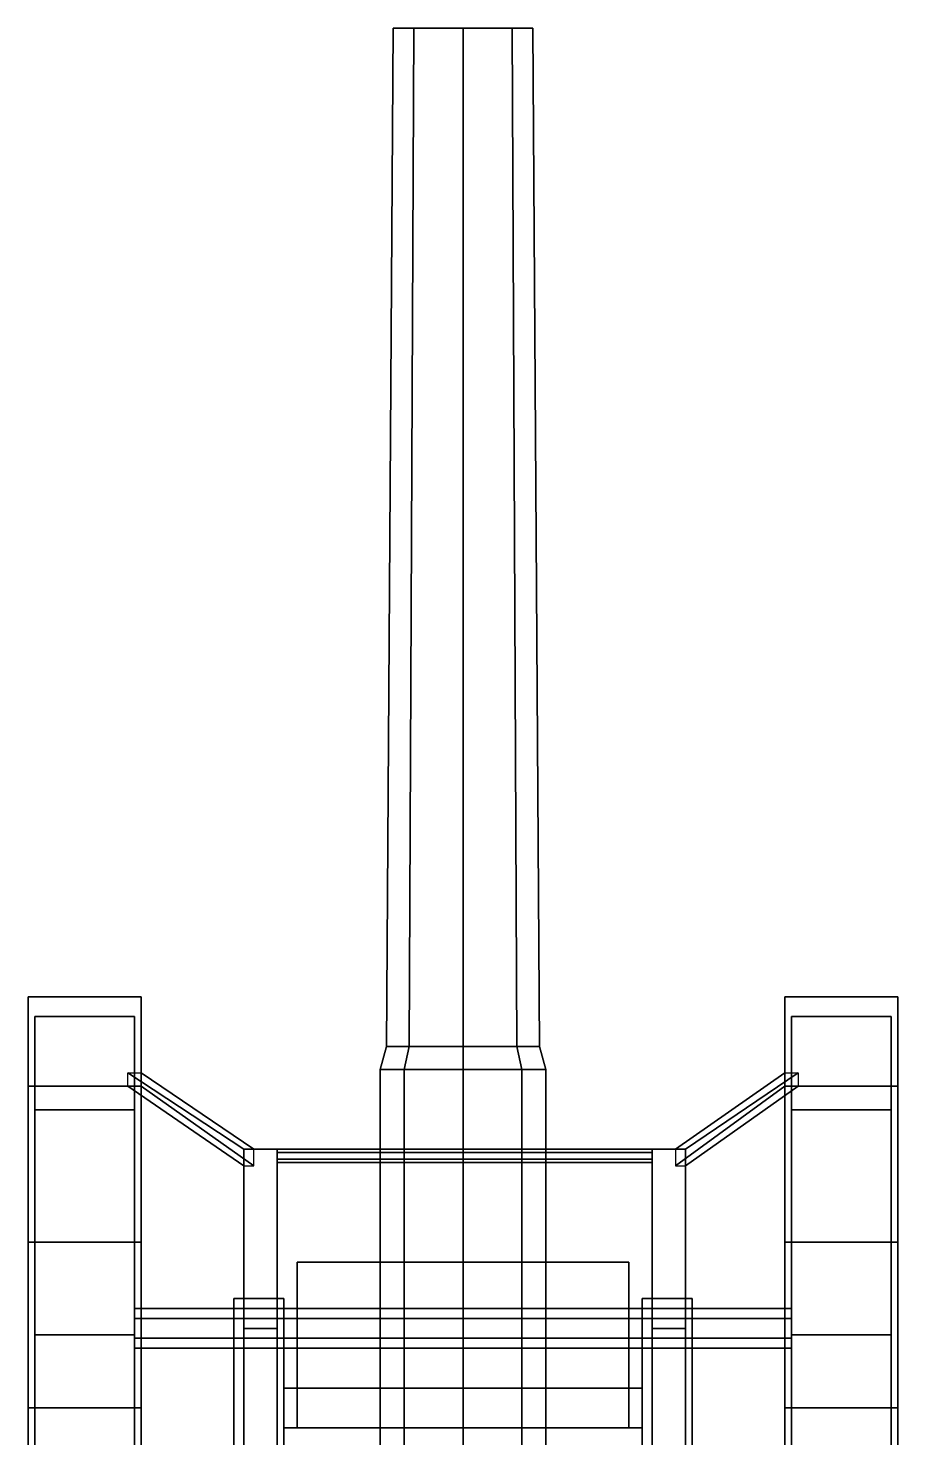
# Model space of a CAD drawing. Header units: millimetres. Extents: x -1.3 to 7, y -6.8 to 5.5.
# Drawn here: x -1.31 to 1.31, y 1.29 to 5.54 of the extents above; entities that cross this region are included whole.
import ezdxf

# ---------------------------------------------------------------- set-up
doc = ezdxf.new("R2010")
doc.units = ezdxf.units.MM
doc.layers.add('gun', color=1, linetype='Continuous')
doc.layers.add('wheels', color=2, linetype='Continuous')

msp = doc.modelspace()

# ---------------------------------------------------------------- linework, layer by layer
for points in [[(-1.31, 2.62, 1.42), (-0.97, 2.62, 1.42), (-0.97, 2.35, 1.76), (-1.31, 2.35, 1.76)], [(-1.31, 2.35, 1.76), (-0.97, 2.35, 1.76), (-0.97, 2.62, 1.42), (-1.31, 2.62, 1.42)], [(0.97, 2.62, 1.42), (1.31, 2.62, 1.42), (1.31, 2.35, 1.76), (0.97, 2.35, 1.76)], [(0.97, 2.35, 1.76), (1.31, 2.35, 1.76), (1.31, 2.62, 1.42), (0.97, 2.62, 1.42)], [(-0.97, 2.39, 1.71), (-0.63, 2.16, 1.5), (-0.66, 2.16, 1.5), (-1.01, 2.39, 1.71)], [(-0.66, 2.16, 1.5), (-0.66, 2.11, 1.51), (-1.01, 2.35, 1.76), (-1.01, 2.39, 1.71)], [(-0.97, 2.35, 1.76), (-0.63, 2.11, 1.51), (-0.63, 2.16, 1.5), (-0.97, 2.39, 1.71)], [(0.64, 2.16, 1.5), (0.64, 2.11, 1.51), (0.97, 2.35, 1.76), (0.97, 2.39, 1.71)], [(1.01, 2.39, 1.71), (0.67, 2.16, 1.5), (0.64, 2.16, 1.5), (0.97, 2.39, 1.71)], [(1.01, 2.35, 1.76), (0.67, 2.11, 1.51), (0.67, 2.16, 1.5), (1.01, 2.39, 1.71)], [(-1.31, 2.35, 1.76), (-0.97, 2.35, 1.76), (-0.97, 1.88, 2), (-1.31, 1.88, 2)], [(-1.31, 1.88, 2), (-0.97, 1.88, 2), (-0.97, 2.35, 1.76), (-1.31, 2.35, 1.76)], [(-1.01, 2.35, 1.76), (-0.66, 2.11, 1.51), (-0.63, 2.11, 1.51), (-0.97, 2.35, 1.76)], [(0.97, 2.35, 1.76), (0.64, 2.11, 1.51), (0.67, 2.11, 1.51), (1.01, 2.35, 1.76)], [(0.97, 1.88, 2), (1.31, 1.88, 2), (1.31, 2.35, 1.76), (0.97, 2.35, 1.76)], [(0.97, 2.35, 1.76), (1.31, 2.35, 1.76), (1.31, 1.88, 2), (0.97, 1.88, 2)], [(-0.66, 2.16, 1.5), (-0.66, 1.62, 1.22), (-0.66, 1.62, 1.33), (-0.66, 2.16, 1.53)], [(-0.56, 2.16, 1.53), (-0.56, 2.16, 1.5), (-0.66, 2.16, 1.5), (-0.66, 2.16, 1.53)], [(-0.66, 2.16, 1.53), (-0.66, 1.62, 1.33), (-0.56, 1.62, 1.33), (-0.56, 2.16, 1.53)], [(-0.56, 2.16, 1.5), (-0.56, 1.62, 1.22), (-0.66, 1.62, 1.22), (-0.66, 2.16, 1.5)], [(-0.56, 1.62, 1.33), (-0.56, 1.62, 1.22), (-0.56, 2.16, 1.5), (-0.56, 2.16, 1.53)], [(0.57, 2.15, 1.5273), (0.57, 2.16, 1.51), (-0.56, 2.16, 1.51), (-0.56, 2.15, 1.5273)], [(0.57, 2.16, 1.51), (0.57, 2.15, 1.4927), (-0.56, 2.15, 1.4927), (-0.56, 2.16, 1.51)], [(-0.56, 2.13, 1.4927), (-0.56, 2.15, 1.5273), (-0.56, 2.16, 1.51), (-0.56, 2.15, 1.4927)], [(0.57, 2.13, 1.5273), (0.57, 2.15, 1.5273), (-0.56, 2.15, 1.5273), (-0.56, 2.13, 1.5273)], [(0.57, 2.15, 1.4927), (0.57, 2.13, 1.4927), (-0.56, 2.13, 1.4927), (-0.56, 2.15, 1.4927)], [(-0.56, 2.12, 1.51), (-0.56, 2.13, 1.5273), (-0.56, 2.15, 1.5273), (-0.56, 2.13, 1.4927)], [(0.57, 2.12, 1.51), (0.57, 2.13, 1.5273), (-0.56, 2.13, 1.5273), (-0.56, 2.12, 1.51)], [(0.57, 2.13, 1.4927), (0.57, 2.12, 1.51), (-0.56, 2.12, 1.51), (-0.56, 2.13, 1.4927)], [(0.57, 2.16, 1.53), (0.57, 1.62, 1.33), (0.67, 1.62, 1.33), (0.67, 2.16, 1.53)], [(0.67, 2.16, 1.5), (0.67, 1.62, 1.22), (0.57, 1.62, 1.22), (0.57, 2.16, 1.5)], [(0.57, 2.16, 1.5), (0.57, 1.62, 1.22), (0.57, 1.62, 1.33), (0.57, 2.16, 1.53)], [(0.67, 2.16, 1.53), (0.67, 2.16, 1.5), (0.57, 2.16, 1.5), (0.57, 2.16, 1.53)], [(0.57, 2.12, 1.51), (0.57, 2.16, 1.51), (0.57, 2.15, 1.5273), (0.57, 2.13, 1.5273)], [(0.57, 2.13, 1.4927), (0.57, 2.15, 1.4927), (0.57, 2.16, 1.51), (0.57, 2.12, 1.51)], [(0.67, 1.62, 1.33), (0.67, 1.62, 1.22), (0.67, 2.16, 1.5), (0.67, 2.16, 1.53)], [(-1.31, 1.88, 2), (-0.97, 1.88, 2), (-0.97, 1.38, 2), (-1.31, 1.38, 2)], [(-1.31, 1.38, 2), (-0.97, 1.38, 2), (-0.97, 1.88, 2), (-1.31, 1.88, 2)], [(0.97, 1.38, 2), (1.31, 1.38, 2), (1.31, 1.88, 2), (0.97, 1.88, 2)], [(0.97, 1.88, 2), (1.31, 1.88, 2), (1.31, 1.38, 2), (0.97, 1.38, 2)], [(-0.5, 1.82, 1.18), (-0.5, 1.32, 1.18), (-0.5, 1.32, 1.45), (-0.5, 1.82, 1.45)], [(0.5, 1.82, 1.45), (0.5, 1.82, 1.18), (-0.5, 1.82, 1.18), (-0.5, 1.82, 1.45)], [(-0.5, 1.82, 1.45), (-0.5, 1.32, 1.45), (0.5, 1.32, 1.45), (0.5, 1.82, 1.45)], [(0.5, 1.82, 1.18), (0.5, 1.44, 1.18), (-0.5, 1.44, 1.18), (-0.5, 1.82, 1.18)], [(0.5, 1.32, 1.45), (0.5, 1.32, 1.18), (0.5, 1.82, 1.18), (0.5, 1.82, 1.45)], [(-0.54, 1.71, 1.02), (-0.54, 1.71, 0.79), (-0.69, 1.71, 0.79), (-0.69, 1.71, 1.02)], [(-0.69, 1.71, 0.79), (-0.69, 1.03, 0.79), (-0.69, 1.26, 1.02), (-0.69, 1.71, 1.02)], [(-0.54, 1.71, 0.79), (-0.54, 1.03, 0.79), (-0.69, 1.03, 0.79), (-0.69, 1.71, 0.79)], [(-0.69, 1.71, 1.02), (-0.69, 1.26, 1.02), (-0.54, 1.26, 1.02), (-0.54, 1.71, 1.02)], [(-0.54, 1.26, 1.02), (-0.54, 1.03, 0.79), (-0.54, 1.71, 0.79), (-0.54, 1.71, 1.02)], [(0.54, 1.71, 0.79), (0.54, 1.03, 0.79), (0.54, 1.26, 1.02), (0.54, 1.71, 1.02)], [(0.69, 1.71, 1.02), (0.69, 1.71, 0.79), (0.54, 1.71, 0.79), (0.54, 1.71, 1.02)], [(0.69, 1.71, 0.79), (0.69, 1.03, 0.79), (0.54, 1.03, 0.79), (0.54, 1.71, 0.79)], [(0.54, 1.71, 1.02), (0.54, 1.26, 1.02), (0.69, 1.26, 1.02), (0.69, 1.71, 1.02)], [(0.69, 1.26, 1.02), (0.69, 1.03, 0.79), (0.69, 1.71, 0.79), (0.69, 1.71, 1.02)], [(-0.56, 0.91, 1.07), (-0.56, 1.62, 1.33), (-0.66, 1.62, 1.33), (-0.66, 0.91, 1.07)], [(-0.66, 1.62, 1.33), (-0.66, 1.62, 1.22), (-0.66, 0.91, 1.02), (-0.66, 0.91, 1.07)], [(-0.66, 0.91, 1.02), (-0.66, 1.62, 1.22), (-0.56, 1.62, 1.22), (-0.56, 0.91, 1.02)], [(-0.56, 0.91, 1.02), (-0.56, 1.62, 1.22), (-0.56, 1.62, 1.33), (-0.56, 0.91, 1.07)], [(0.67, 0.91, 1.07), (0.67, 1.62, 1.33), (0.57, 1.62, 1.33), (0.57, 0.91, 1.07)], [(0.57, 1.62, 1.33), (0.57, 1.62, 1.22), (0.57, 0.91, 1.02), (0.57, 0.91, 1.07)], [(0.57, 0.91, 1.02), (0.57, 1.62, 1.22), (0.67, 1.62, 1.22), (0.67, 0.91, 1.02)], [(0.67, 0.91, 1.02), (0.67, 1.62, 1.22), (0.67, 1.62, 1.33), (0.67, 0.91, 1.07)], [(0.54, 1.44, 1.18), (0.54, 1.44, 0.91), (-0.54, 1.44, 0.91), (-0.54, 1.44, 1.18)], [(-0.54, 1.44, 1.02), (-0.54, 1.32, 1.02), (-0.54, 1.32, 1.18), (-0.54, 1.44, 1.18)], [(0.54, 1.44, 0.91), (0.54, 1.32, 0.91), (-0.54, 1.32, 0.91), (-0.54, 1.44, 0.91)], [(-0.54, 1.44, 1.18), (-0.54, 1.32, 1.18), (0.54, 1.32, 1.18), (0.54, 1.44, 1.18)], [(0.54, 1.32, 1.18), (0.54, 1.32, 1.02), (0.54, 1.44, 1.02), (0.54, 1.44, 1.18)], [(-1.31, 0.94, 1.76), (-0.97, 0.94, 1.76), (-0.97, 1.38, 2), (-1.31, 1.38, 2)], [(-1.31, 1.38, 2), (-0.97, 1.38, 2), (-0.97, 0.94, 1.76), (-1.31, 0.94, 1.76)], [(0.97, 1.38, 2), (1.31, 1.38, 2), (1.31, 0.94, 1.76), (0.97, 0.94, 1.76)], [(0.97, 0.94, 1.76), (1.31, 0.94, 1.76), (1.31, 1.38, 2), (0.97, 1.38, 2)], [(-0.54, 1.32, 1.18), (-0.54, 1.32, 0.91), (0.54, 1.32, 0.91), (0.54, 1.32, 1.18)], [(-0.5, 1.32, 1.45), (-0.5, 1.32, 1.18), (0.5, 1.32, 1.18), (0.5, 1.32, 1.45)]]:
    msp.add_3dface(points)
at = {"layer": 'gun'}
for points in [[(-0.1485, 5.54, 2.4085), (-0.21, 5.54, 2.26), (-0.23, 2.47, 2.26), (-0.1626, 2.47, 2.4226)], [(-0.21, 5.54, 2.26), (-0.1485, 5.54, 2.1115), (-0.1626, 2.47, 2.0974), (-0.23, 2.47, 2.26)], [(-0.21, 5.54, 2.26), (-0.1485, 5.54, 2.4085), (-0.1626, 2.47, 2.4226), (-0.23, 2.47, 2.26)], [(-0.1485, 5.54, 2.1115), (-0.21, 5.54, 2.26), (-0.23, 2.47, 2.26), (-0.1626, 2.47, 2.0974)], [(0, 5.54, 2.47), (-0.1485, 5.54, 2.4085), (-0.1626, 2.47, 2.4226), (0, 2.47, 2.49)], [(-0.1485, 5.54, 2.1115), (0, 5.54, 2.05), (0, 2.47, 2.03), (-0.1626, 2.47, 2.0974)], [(-0.1485, 5.54, 2.4085), (0, 5.54, 2.47), (0, 2.47, 2.49), (-0.1626, 2.47, 2.4226)], [(0, 5.54, 2.05), (-0.1485, 5.54, 2.1115), (-0.1626, 2.47, 2.0974), (0, 2.47, 2.03)], [(0.1485, 5.54, 2.4085), (0, 5.54, 2.47), (0, 2.47, 2.49), (0.1626, 2.47, 2.4226)], [(0, 5.54, 2.05), (0.1485, 5.54, 2.1115), (0.1626, 2.47, 2.0974), (0, 2.47, 2.03)], [(0, 5.54, 2.47), (0.1485, 5.54, 2.4085), (0.1626, 2.47, 2.4226), (0, 2.47, 2.49)], [(0.1485, 5.54, 2.1115), (0, 5.54, 2.05), (0, 2.47, 2.03), (0.1626, 2.47, 2.0974)], [(0.21, 5.54, 2.26), (0.1485, 5.54, 2.4085), (0.1626, 2.47, 2.4226), (0.23, 2.47, 2.26)], [(0.1485, 5.54, 2.1115), (0.21, 5.54, 2.26), (0.23, 2.47, 2.26), (0.1626, 2.47, 2.0974)], [(0.1485, 5.54, 2.4085), (0.21, 5.54, 2.26), (0.23, 2.47, 2.26), (0.1626, 2.47, 2.4226)], [(0.21, 5.54, 2.26), (0.1485, 5.54, 2.1115), (0.1626, 2.47, 2.0974), (0.23, 2.47, 2.26)], [(-0.1626, 2.47, 2.4226), (-0.23, 2.47, 2.26), (-0.25, 2.4, 2.26), (-0.1768, 2.4, 2.4368)], [(-0.23, 2.47, 2.26), (-0.1626, 2.47, 2.0974), (-0.1768, 2.4, 2.0832), (-0.25, 2.4, 2.26)], [(0, 2.47, 2.03), (-0.1626, 2.47, 2.0974), (-0.23, 2.47, 2.26), (-0.1626, 2.47, 2.4226)], [(0, 2.47, 2.49), (-0.1626, 2.47, 2.4226), (-0.1768, 2.4, 2.4368), (0, 2.4, 2.51)], [(-0.1626, 2.47, 2.0974), (0, 2.47, 2.03), (0, 2.4, 2.01), (-0.1768, 2.4, 2.0832)], [(0.1626, 2.47, 2.0974), (0, 2.47, 2.03), (-0.1626, 2.47, 2.4226), (0, 2.47, 2.49)], [(0.1626, 2.47, 2.4226), (0, 2.47, 2.49), (0, 2.4, 2.51), (0.1768, 2.4, 2.4368)], [(0, 2.47, 2.03), (0.1626, 2.47, 2.0974), (0.1768, 2.4, 2.0832), (0, 2.4, 2.01)], [(0.23, 2.47, 2.26), (0.1626, 2.47, 2.0974), (0, 2.47, 2.49), (0.1626, 2.47, 2.4226)], [(0.23, 2.47, 2.26), (0.1626, 2.47, 2.4226), (0.1768, 2.4, 2.4368), (0.25, 2.4, 2.26)], [(0.1626, 2.47, 2.0974), (0.23, 2.47, 2.26), (0.25, 2.4, 2.26), (0.1768, 2.4, 2.0832)], [(-0.1768, 2.4, 2.4368), (-0.25, 2.4, 2.26), (-0.25, -1.63, 2.26), (-0.1768, -1.63, 2.4368)], [(-0.25, 2.4, 2.26), (-0.1768, 2.4, 2.0832), (-0.1768, -1.63, 2.0832), (-0.25, -1.63, 2.26)], [(0, 2.4, 2.51), (-0.1768, 2.4, 2.4368), (-0.1768, -1.63, 2.4368), (0, -1.63, 2.51)], [(-0.1768, 2.4, 2.0832), (0, 2.4, 2.01), (0, -1.63, 2.01), (-0.1768, -1.63, 2.0832)], [(0.1768, 2.4, 2.4368), (0, 2.4, 2.51), (0, -1.63, 2.51), (0.1768, -1.63, 2.4368)], [(0, 2.4, 2.01), (0.1768, 2.4, 2.0832), (0.1768, -1.63, 2.0832), (0, -1.63, 2.01)], [(0.25, 2.4, 2.26), (0.1768, 2.4, 2.4368), (0.1768, -1.63, 2.4368), (0.25, -1.63, 2.26)], [(0.1768, 2.4, 2.0832), (0.25, 2.4, 2.26), (0.25, -1.63, 2.26), (0.1768, -1.63, 2.0832)]]:
    msp.add_3dface(points, dxfattribs=at)
at = {"layer": 'wheels'}
for points in [[(-0.99, 2.2788, 1.6188), (-0.99, 2.56, 0.94), (-1.29, 2.56, 0.94), (-1.29, 2.2788, 1.6188)], [(-0.99, 2.56, 0.94), (-0.99, 2.2788, 0.2612), (-1.29, 2.2788, 0.2612), (-1.29, 2.56, 0.94)], [(-1.29, 0.64, 0.94), (-1.29, 2.2788, 1.6188), (-1.29, 2.56, 0.94), (-1.29, 0.9212, 0.2612)], [(-1.29, 0.9212, 0.2612), (-1.29, 2.56, 0.94), (-1.29, 2.2788, 0.2612), (-1.29, 1.6, -0.02)], [(-0.99, 2.56, 0.94), (-0.99, 0.9212, 1.6188), (-0.99, 0.64, 0.94), (-0.99, 2.2788, 0.2612)], [(-0.99, 2.2788, 1.6188), (-0.99, 1.6, 1.9), (-0.99, 0.9212, 1.6188), (-0.99, 2.56, 0.94)], [(0.99, 0.9212, 0.2612), (0.99, 2.56, 0.94), (0.99, 2.2788, 0.2612), (0.99, 1.6, -0.02)], [(0.99, 0.64, 0.94), (0.99, 2.2788, 1.6188), (0.99, 2.56, 0.94), (0.99, 0.9212, 0.2612)], [(1.29, 2.56, 0.94), (1.29, 2.2788, 0.2612), (0.99, 2.2788, 0.2612), (0.99, 2.56, 0.94)], [(1.29, 2.2788, 1.6188), (1.29, 2.56, 0.94), (0.99, 2.56, 0.94), (0.99, 2.2788, 1.6188)], [(1.29, 2.56, 0.94), (1.29, 0.9212, 1.6188), (1.29, 0.64, 0.94), (1.29, 2.2788, 0.2612)], [(1.29, 2.2788, 1.6188), (1.29, 1.6, 1.9), (1.29, 0.9212, 1.6188), (1.29, 2.56, 0.94)], [(-0.99, 1.6, 1.9), (-0.99, 2.2788, 1.6188), (-1.29, 2.2788, 1.6188), (-1.29, 1.6, 1.9)], [(-0.99, 2.2788, 0.2612), (-0.99, 1.6, -0.02), (-1.29, 1.6, -0.02), (-1.29, 2.2788, 0.2612)], [(-1.29, 0.9212, 1.6188), (-1.29, 1.6, 1.9), (-1.29, 2.2788, 1.6188), (-1.29, 0.64, 0.94)], [(-0.99, 2.2788, 0.2612), (-0.99, 0.64, 0.94), (-0.99, 0.9212, 0.2612), (-0.99, 1.6, -0.02)], [(1.29, 2.2788, 0.2612), (1.29, 1.6, -0.02), (0.99, 1.6, -0.02), (0.99, 2.2788, 0.2612)], [(0.99, 0.9212, 1.6188), (0.99, 1.6, 1.9), (0.99, 2.2788, 1.6188), (0.99, 0.64, 0.94)], [(1.29, 1.6, 1.9), (1.29, 2.2788, 1.6188), (0.99, 2.2788, 1.6188), (0.99, 1.6, 1.9)], [(1.29, 2.2788, 0.2612), (1.29, 0.64, 0.94), (1.29, 0.9212, 0.2612), (1.29, 1.6, -0.02)], [(0.99, 1.65, 0.992), (0.99, 1.68, 0.94), (-0.99, 1.68, 0.94), (-0.99, 1.65, 0.992)], [(0.99, 1.68, 0.94), (0.99, 1.65, 0.888), (-0.99, 1.65, 0.888), (-0.99, 1.68, 0.94)], [(0.99, 1.59, 0.992), (0.99, 1.65, 0.992), (-0.99, 1.65, 0.992), (-0.99, 1.59, 0.992)], [(0.99, 1.65, 0.888), (0.99, 1.59, 0.888), (-0.99, 1.59, 0.888), (-0.99, 1.65, 0.888)], [(-0.99, 0.9212, 1.6188), (-0.99, 1.6, 1.9), (-1.29, 1.6, 1.9), (-1.29, 0.9212, 1.6188)], [(-0.99, 1.6, -0.02), (-0.99, 0.9212, 0.2612), (-1.29, 0.9212, 0.2612), (-1.29, 1.6, -0.02)], [(0.99, 1.56, 0.94), (0.99, 1.59, 0.992), (-0.99, 1.59, 0.992), (-0.99, 1.56, 0.94)], [(0.99, 1.59, 0.888), (0.99, 1.56, 0.94), (-0.99, 1.56, 0.94), (-0.99, 1.59, 0.888)], [(1.29, 1.6, -0.02), (1.29, 0.9212, 0.2612), (0.99, 0.9212, 0.2612), (0.99, 1.6, -0.02)], [(1.29, 0.9212, 1.6188), (1.29, 1.6, 1.9), (0.99, 1.6, 1.9), (0.99, 0.9212, 1.6188)]]:
    msp.add_3dface(points, dxfattribs=at)

doc.saveas('drawing.dxf')
